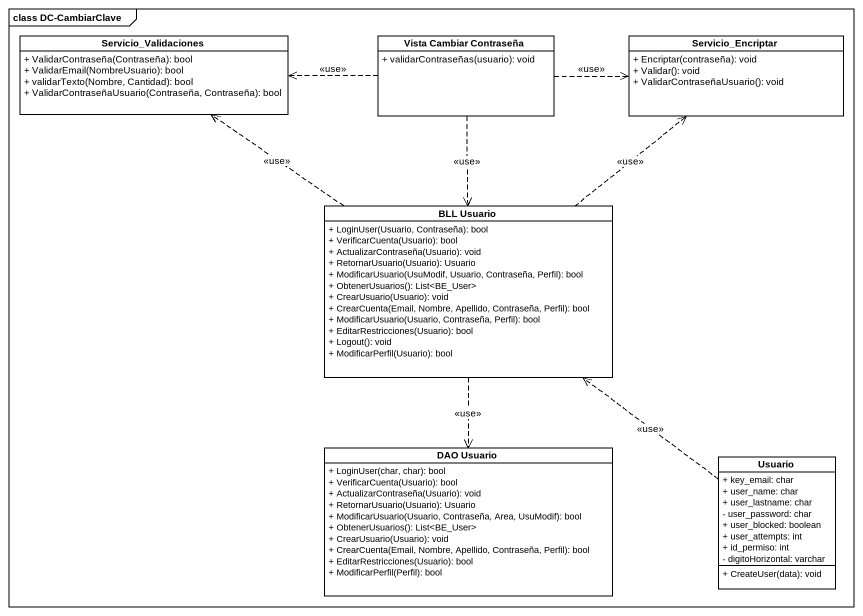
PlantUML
@startuml
mainframe class DC-CambiarClave
hide circle
hide empty members
skinparam classAttributeIconSize 0
class Servicio_Validaciones {
  + ValidarContraseña(Contraseña): bool
  + ValidarEmail(NombreUsuario): bool
  + validarTexto(Nombre, Cantidad): bool
  + ValidarContraseñaUsuario(Contraseña, Contraseña): bool
}
class "Vista Cambiar Contraseña" as Vista_Cambiar_Contraseña {
  + validarContraseñas(usuario): void
}
class Servicio_Encriptar {
  + Encriptar(contraseña): void
  + Validar(): void
  + ValidarContraseñaUsuario(): void
}
class "BLL Usuario" as BLL_Usuario {
  + LoginUser(Usuario, Contraseña): bool
  + VerificarCuenta(Usuario): bool
  + ActualizarContraseña(Usuario): void
  + RetornarUsuario(Usuario): Usuario
  + ModificarUsuario(UsuModif, Usuario, Contraseña, Perfil): bool
  + ObtenerUsuarios(): List<BE_User>
  + CrearUsuario(Usuario): void
  + CrearCuenta(Email, Nombre, Apellido, Contraseña, Perfil): bool
  + ModificarUsuario(Usuario, Contraseña, Perfil): bool
  + EditarRestricciones(Usuario): bool
  + Logout(): void
  + ModificarPerfil(Usuario): bool
}
class "DAO Usuario" as DAO_Usuario {
  + LoginUser(char, char): bool
  + VerificarCuenta(Usuario): bool
  + ActualizarContraseña(Usuario): void
  + RetornarUsuario(Usuario): Usuario
  + ModificarUsuario(Usuario, Contraseña, Area, UsuModif): bool
  + ObtenerUsuarios(): List<BE_User>
  + CrearUsuario(Usuario): void
  + CrearCuenta(Email, Nombre, Apellido, Contraseña, Perfil): bool
  + EditarRestricciones(Usuario): bool
  + ModificarPerfil(Perfil): bool
}
class Usuario {
  + key_email: char
  + user_name: char
  + user_lastname: char
  - user_password: char
  + user_blocked: boolean
  + user_attempts: int
  + id_permiso: int
  - digitoHorizontal: varchar
  + CreateUser(data): void
}
Vista_Cambiar_Contraseña .left.> Servicio_Validaciones : <<use>>
Vista_Cambiar_Contraseña .right.> Servicio_Encriptar : <<use>>
Vista_Cambiar_Contraseña ..> BLL_Usuario : <<use>>
BLL_Usuario .up.> Servicio_Validaciones : <<use>>
BLL_Usuario .up.> Servicio_Encriptar : <<use>>
BLL_Usuario ..> DAO_Usuario : <<use>>
Usuario .up.> BLL_Usuario : <<use>>
@enduml
